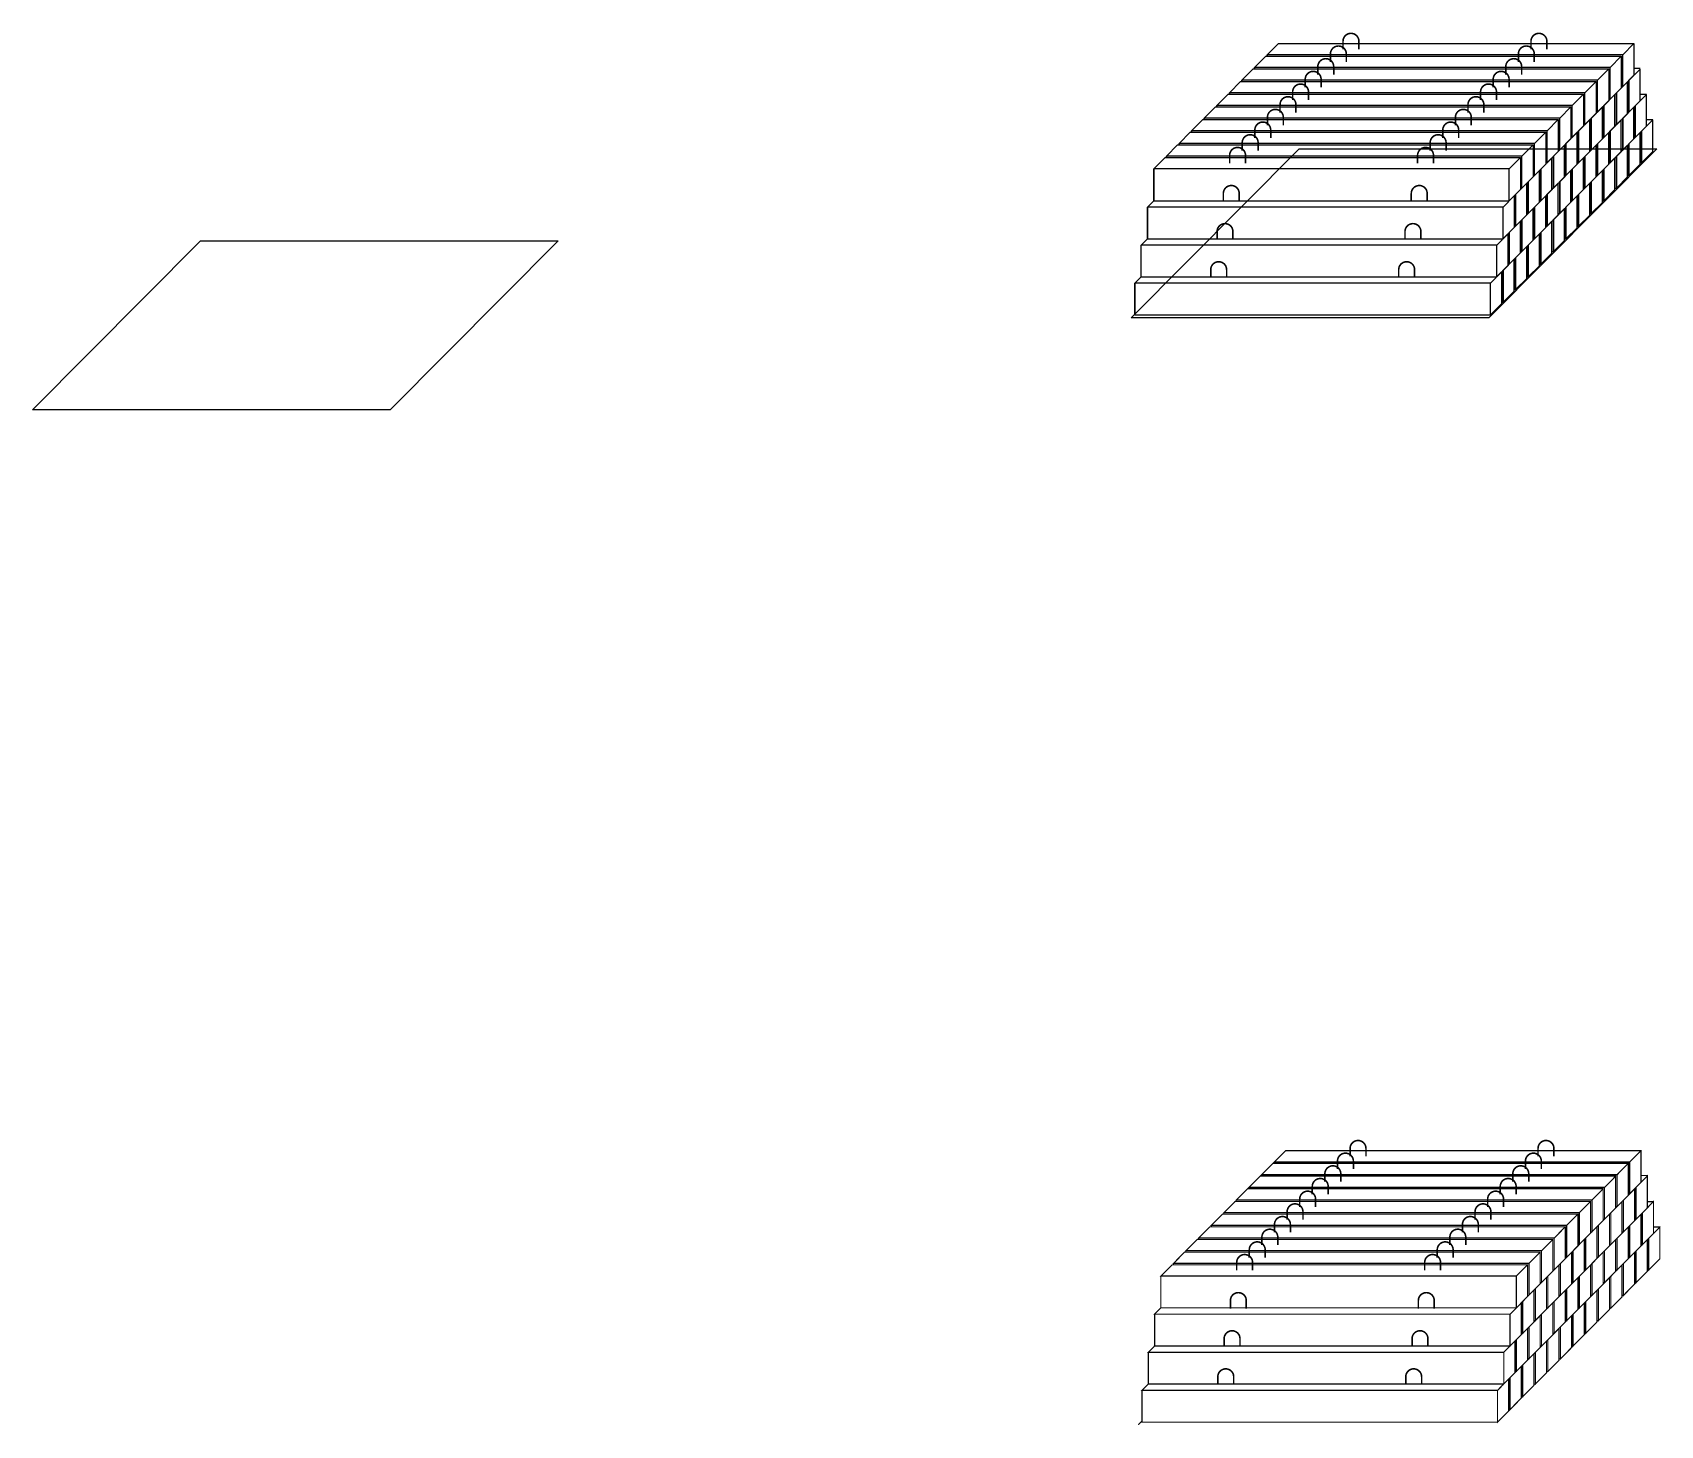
# Model space of a CAD drawing. Header units: millimetres. Extents: x -300689 to 10556, y -104928 to 107291.
# Drawn here: x -53840 to -45643, y 13838 to 20854 of the extents above; entities that cross this region are included whole.
import ezdxf

# ---------------------------------------------------------------- set-up
doc = ezdxf.new("R2010")
doc.units = ezdxf.units.MM
doc.layers.add('линии', color=7, linetype='Continuous')

# ---------------------------------------------------------------- blocks, each defined once
blk = doc.blocks.new('ов111')
at = {"layer": 'линии', "linetype": 'ByBlock', "ltscale": 0.25, "const_width": 6}
for points in [[(-53155.5, 20271.7), (-53155.5, 20278.8), (-53099.1, 20335.5), (-51309.1, 20335.5), (-51309.1, 20175.5), (-51365.5, 20118.8), (-51365.5, 20278.8), (-51309.1, 20335.5), (-51365.5, 20278.8), (-53155.5, 20278.8), (-53099.1, 20335.5), (-53155.5, 20278.8), (-53155.5, 20271.7), (-53155.5, 20271.7)], [(-53218.9, 20207.8), (-53218.9, 20214.9), (-53162.5, 20271.7), (-51372.5, 20271.7), (-51372.5, 20111.7), (-51428.9, 20054.9), (-51428.9, 20214.9), (-51372.5, 20271.7), (-51428.9, 20214.9), (-53218.9, 20214.9), (-53162.5, 20271.7), (-53218.9, 20214.9), (-53218.9, 20207.8), (-53218.9, 20207.8)], [(-51372.5, 20118.8), (-51365.5, 20118.8), (-51365.5, 20278.8), (-53155.5, 20278.8)], [(-53282.4, 20144), (-53282.4, 20151.1), (-53226, 20207.8), (-51436, 20207.8), (-51436, 20047.8), (-51492.4, 19991.1), (-51492.4, 20151.1), (-51436, 20207.8), (-51492.4, 20151.1), (-53282.4, 20151.1), (-53226, 20207.8), (-53282.4, 20151.1), (-53282.4, 20144), (-53282.4, 20144)], [(-51436, 20054.9), (-51428.9, 20054.9), (-51428.9, 20214.9), (-53218.9, 20214.9)], [(-51277.4, 20207.4), (-51333.8, 20150.7), (-51333.8, 19990.7), (-51277.4, 20047.4), (-51277.4, 20207.4), (-51333.8, 20150.7)], [(-51277.4, 20210.4), (-51309.1, 20210.4)], [(-53409.2, 20016.3), (-53409.2, 20023.4), (-53352.8, 20080.1), (-51562.8, 20080.1), (-51562.8, 19920.1), (-51619.2, 19863.4), (-51619.2, 20023.4), (-51562.8, 20080.1), (-51619.2, 20023.4), (-53409.2, 20023.4), (-53352.8, 20080.1), (-53409.2, 20023.4), (-53409.2, 20016.3), (-53409.2, 20016.3)], [(-53345.8, 20080.1), (-53345.8, 20087.2), (-53289.4, 20144), (-51499.4, 20144), (-51499.4, 19984), (-51555.8, 19927.2), (-51555.8, 20087.2), (-51499.4, 20144), (-51555.8, 20087.2), (-53345.8, 20087.2), (-53289.4, 20144), (-53345.8, 20087.2), (-53345.8, 20080.1), (-53345.8, 20080.1)], [(-51562.8, 19927.2), (-51555.8, 19927.2), (-51555.8, 20087.2), (-53345.8, 20087.2)], [(-51499.4, 19991.1), (-51492.4, 19991.1), (-51492.4, 20151.1), (-53282.4, 20151.1)], [(-51404.2, 20079.8), (-51460.6, 20023), (-51460.6, 19863), (-51404.2, 19919.8), (-51404.2, 20079.8), (-51460.6, 20023)], [(-51404.2, 19926.8), (-51397.2, 19926.8), (-51397.2, 20086.8)], [(-51340.8, 20143.6), (-51397.2, 20086.8), (-51397.2, 19926.8), (-51340.8, 19983.6), (-51340.8, 20143.6), (-51397.2, 20086.8)], [(-51340.8, 19990.7), (-51333.8, 19990.7), (-51333.8, 20150.7)], [(-51245.7, 20079.4), (-51302, 20022.6), (-51302, 19862.6), (-51245.7, 19919.4), (-51245.7, 20079.4), (-51302, 20022.6)], [(-51245.7, 20079.4), (-51277.4, 20079.4)], [(-53472.7, 19952.5), (-53472.7, 19959.6), (-53416.3, 20016.3), (-51626.3, 20016.3), (-51626.3, 19856.3), (-51682.7, 19799.6), (-51682.7, 19959.6), (-51626.3, 20016.3), (-51682.7, 19959.6), (-53472.7, 19959.6), (-53416.3, 20016.3), (-53472.7, 19959.6), (-53472.7, 19952.5), (-53472.7, 19952.5)], [(-51626.3, 19863.4), (-51619.2, 19863.4), (-51619.2, 20023.4), (-53409.2, 20023.4)], [(-51467.7, 20015.9), (-51524.1, 19959.2), (-51524.1, 19799.2), (-51467.7, 19855.9), (-51467.7, 20015.9), (-51524.1, 19959.2)], [(-51467.7, 19863), (-51460.6, 19863), (-51460.6, 20023)], [(-51309.1, 20015.5), (-51365.5, 19958.8), (-51365.5, 19798.8), (-51309.1, 19855.5), (-51309.1, 20015.5), (-51365.5, 19958.8)], [(-51309.1, 19862.6), (-51302, 19862.6), (-51302, 20022.6)], [(-53536.1, 19888.6), (-53536.1, 19895.7), (-53479.7, 19952.5), (-51689.7, 19952.5), (-51689.7, 19792.5), (-51746.1, 19735.7), (-51746.1, 19895.7), (-51689.7, 19952.5), (-51746.1, 19895.7), (-53536.1, 19895.7), (-53479.7, 19952.5), (-53536.1, 19895.7), (-53536.1, 19888.6), (-53536.1, 19888.6)], [(-51689.7, 19799.6), (-51682.7, 19799.6), (-51682.7, 19959.6), (-53472.7, 19959.6)], [(-51531.1, 19952.1), (-51587.5, 19895.3), (-51587.5, 19735.3), (-51531.1, 19792.1), (-51531.1, 19952.1), (-51587.5, 19895.3)], [(-51531.1, 19799.2), (-51524.1, 19799.2), (-51524.1, 19959.2)], [(-51372.5, 19951.7), (-51428.9, 19894.9), (-51428.9, 19734.9), (-51372.5, 19791.7), (-51372.5, 19951.7), (-51428.9, 19894.9)], [(-51372.5, 19798.8), (-51365.5, 19798.8), (-51365.5, 19958.8)], [(-51213.9, 19951.3), (-51270.3, 19894.5), (-51270.3, 19734.5), (-51213.9, 19791.3), (-51213.9, 19951.3), (-51270.3, 19894.5)], [(-51213.9, 19951.3), (-51245.7, 19951.3)], [(-53599.5, 19824.8), (-53599.5, 19831.9), (-53543.1, 19888.6), (-51753.1, 19888.6), (-51753.1, 19728.6), (-51809.5, 19671.9), (-51809.5, 19831.9), (-51753.1, 19888.6), (-51809.5, 19831.9), (-53599.5, 19831.9), (-53543.1, 19888.6), (-53599.5, 19831.9), (-53599.5, 19824.8), (-53599.5, 19824.8)], [(-51753.1, 19735.7), (-51746.1, 19735.7), (-51746.1, 19895.7), (-53536.1, 19895.7)], [(-51594.6, 19888.2), (-51650.9, 19831.5), (-51650.9, 19671.5), (-51594.6, 19728.2), (-51594.6, 19888.2), (-51650.9, 19831.5)], [(-51594.6, 19735.3), (-51587.5, 19735.3), (-51587.5, 19895.3)], [(-51436, 19887.8), (-51492.4, 19831.1), (-51492.4, 19671.1), (-51436, 19727.8), (-51436, 19887.8), (-51492.4, 19831.1)], [(-51436, 19734.9), (-51428.9, 19734.9), (-51428.9, 19894.9)], [(-51277.4, 19887.4), (-51333.8, 19830.7), (-51333.8, 19670.7), (-51277.4, 19727.4), (-51277.4, 19887.4), (-51333.8, 19830.7)], [(-51277.4, 19734.5), (-51270.3, 19734.5), (-51270.3, 19894.5)], [(-53726.4, 19544.2), (-53726.4, 19704.2), (-53670, 19760.9), (-51880, 19760.9), (-51880, 19600.9), (-51936.4, 19544.2), (-51936.4, 19704.2), (-51880, 19760.9), (-51936.4, 19704.2), (-53726.4, 19704.2), (-53670, 19760.9), (-53726.4, 19704.2), (-53726.4, 19544.2), (-51936.4, 19544.2), (-51936.4, 19704.2), (-53726.4, 19704.2)], [(-53663, 19760.9), (-53663, 19768), (-53606.6, 19824.8), (-51816.6, 19824.8), (-51816.6, 19664.8), (-51873, 19608), (-51873, 19768), (-51816.6, 19824.8), (-51873, 19768), (-53663, 19768), (-53606.6, 19824.8), (-53663, 19768), (-53663, 19760.9), (-53663, 19760.9)], [(-51816.6, 19671.9), (-51809.5, 19671.9), (-51809.5, 19831.9), (-53599.5, 19831.9)], [(-51721.4, 19760.5), (-51777.8, 19703.8), (-51777.8, 19543.8), (-51721.4, 19600.5), (-51721.4, 19760.5), (-51777.8, 19703.8)], [(-51721.4, 19607.6), (-51714.4, 19607.6), (-51714.4, 19767.6)], [(-51658, 19824.4), (-51714.4, 19767.6), (-51714.4, 19607.6), (-51658, 19664.4), (-51658, 19824.4), (-51714.4, 19767.6)], [(-51658, 19671.5), (-51650.9, 19671.5), (-51650.9, 19831.5)], [(-51562.8, 19760.1), (-51619.2, 19703.4), (-51619.2, 19543.4), (-51562.8, 19600.1), (-51562.8, 19760.1), (-51619.2, 19703.4)], [(-51562.8, 19607.2), (-51555.8, 19607.2), (-51555.8, 19767.2)], [(-51499.4, 19824), (-51555.8, 19767.2), (-51555.8, 19607.2), (-51499.4, 19664), (-51499.4, 19824), (-51555.8, 19767.2)], [(-51499.4, 19671.1), (-51492.4, 19671.1), (-51492.4, 19831.1)], [(-51404.2, 19759.8), (-51460.6, 19703), (-51460.6, 19543), (-51404.2, 19599.8), (-51404.2, 19759.8), (-51460.6, 19703)], [(-51404.2, 19606.8), (-51397.2, 19606.8), (-51397.2, 19766.8)], [(-51340.8, 19823.6), (-51397.2, 19766.8), (-51397.2, 19606.8), (-51340.8, 19663.6), (-51340.8, 19823.6), (-51397.2, 19766.8)], [(-51340.8, 19670.7), (-51333.8, 19670.7), (-51333.8, 19830.7)], [(-51784.9, 19696.7), (-51841.2, 19639.9), (-51841.2, 19479.9), (-51784.9, 19536.7), (-51784.9, 19696.7), (-51841.2, 19639.9)], [(-51784.9, 19543.8), (-51777.8, 19543.8), (-51777.8, 19703.8)], [(-51626.3, 19696.3), (-51682.7, 19639.6), (-51682.7, 19479.6), (-51626.3, 19536.3), (-51626.3, 19696.3), (-51682.7, 19639.6)], [(-51626.3, 19543.4), (-51619.2, 19543.4), (-51619.2, 19703.4)], [(-51467.7, 19695.9), (-51524.1, 19639.2), (-51524.1, 19479.2), (-51467.7, 19535.9), (-51467.7, 19695.9), (-51524.1, 19639.2)], [(-51467.7, 19543), (-51460.6, 19543), (-51460.6, 19703)], [(-51848.3, 19632.8), (-51904.7, 19576.1), (-51904.7, 19416.1), (-51848.3, 19472.8), (-51848.3, 19632.8), (-51904.7, 19576.1)], [(-51848.3, 19479.9), (-51841.2, 19479.9), (-51841.2, 19639.9)], [(-51689.7, 19632.5), (-51746.1, 19575.7), (-51746.1, 19415.7), (-51689.7, 19472.5), (-51689.7, 19632.5), (-51746.1, 19575.7)], [(-51689.7, 19479.6), (-51682.7, 19479.6), (-51682.7, 19639.6)], [(-51531.1, 19632.1), (-51587.5, 19575.3), (-51587.5, 19415.3), (-51531.1, 19472.1), (-51531.1, 19632.1), (-51587.5, 19575.3)], [(-51531.1, 19479.2), (-51524.1, 19479.2), (-51524.1, 19639.2)], [(-51911.7, 19569), (-51911.7, 19409), (-51968.1, 19352.3), (-51968.1, 19512.3), (-51911.7, 19569), (-51968.1, 19512.3), (-53758.1, 19512.3), (-53726.4, 19544.2), (-53758.1, 19512.3), (-53758.1, 19352.3), (-51968.1, 19352.3), (-51968.1, 19512.3), (-53758.1, 19512.3)], [(-53758.1, 19352.3), (-53758.1, 19512.3), (-53726.4, 19544.2)], [(-51911.7, 19416.1), (-51904.7, 19416.1), (-51904.7, 19576.1)], [(-51816.6, 19504.8), (-51873, 19448), (-51873, 19288), (-51816.6, 19344.8), (-51816.6, 19504.8), (-51873, 19448)], [(-51816.6, 19351.9), (-51809.5, 19351.9), (-51809.5, 19511.9)], [(-51753.1, 19568.6), (-51809.5, 19511.9), (-51809.5, 19351.9), (-51753.1, 19408.6), (-51753.1, 19568.6), (-51809.5, 19511.9)], [(-51753.1, 19415.7), (-51746.1, 19415.7), (-51746.1, 19575.7)], [(-51658, 19504.4), (-51714.4, 19447.6), (-51714.4, 19287.6), (-51658, 19344.4), (-51658, 19504.4), (-51714.4, 19447.6)], [(-51658, 19351.5), (-51650.9, 19351.5), (-51650.9, 19511.5)], [(-51594.6, 19568.2), (-51650.9, 19511.5), (-51650.9, 19351.5), (-51594.6, 19408.2), (-51594.6, 19568.2), (-51650.9, 19511.5)], [(-51594.6, 19415.3), (-51587.5, 19415.3), (-51587.5, 19575.3)], [(-51880, 19440.9), (-51936.4, 19384.2), (-51936.4, 19224.2), (-51880, 19280.9), (-51880, 19440.9), (-51936.4, 19384.2)], [(-51880, 19288), (-51873, 19288), (-51873, 19448)], [(-51721.4, 19440.5), (-51777.8, 19383.8), (-51777.8, 19223.8), (-51721.4, 19280.5), (-51721.4, 19440.5), (-51777.8, 19383.8)], [(-51721.4, 19287.6), (-51714.4, 19287.6), (-51714.4, 19447.6)], [(-51943.4, 19377.1), (-51943.4, 19217.1), (-51999.8, 19160.3), (-51999.8, 19320.3), (-51943.4, 19377.1), (-51999.8, 19320.3), (-53789.8, 19320.3), (-53758.1, 19352.3)], [(-53789.8, 19160.3), (-53789.8, 19320.3), (-53758.1, 19352.3)], [(-51943.4, 19224.2), (-51936.4, 19224.2), (-51936.4, 19384.2)], [(-51784.9, 19376.7), (-51841.2, 19319.9), (-51841.2, 19159.9), (-51784.9, 19216.7), (-51784.9, 19376.7), (-51841.2, 19319.9)], [(-51784.9, 19223.8), (-51777.8, 19223.8), (-51777.8, 19383.8)], [(-51848.3, 19312.8), (-51904.7, 19256.1), (-51904.7, 19096.1), (-51848.3, 19152.8), (-51848.3, 19312.8), (-51904.7, 19256.1)], [(-51848.3, 19159.9), (-51841.2, 19159.9), (-51841.2, 19319.9)], [(-51975.2, 19185.2), (-51975.2, 19025.2), (-52031.5, 18968.4), (-52031.5, 19128.4), (-51975.2, 19185.2), (-52031.5, 19128.4), (-53821.5, 19128.4), (-53789.8, 19160.3), (-53821.5, 19128.4), (-53821.5, 18968.4), (-52031.5, 18968.4), (-52031.5, 19128.4), (-53821.5, 19128.4)], [(-51975.2, 19032.3), (-51968.1, 19032.3), (-51968.1, 19192.3)], [(-51911.7, 19249), (-51968.1, 19192.3), (-51968.1, 19032.3), (-51911.7, 19089), (-51911.7, 19249), (-51968.1, 19192.3)], [(-51911.7, 19096.1), (-51904.7, 19096.1), (-51904.7, 19256.1)], [(-53821.5, 18968.4), (-53821.5, 19128.4), (-53789.8, 19160.3), (-51999.8, 19160.3)]]:
    blk.add_lwpolyline(points, dxfattribs=at)
at = {"layer": 'линии', "linetype": 'ByBlock', "ltscale": 0.25, "const_width": 8}
for points in [[(-52773.7, 20307.1), (-52773.7, 20347.1, -1), (-52693.7, 20347.1), (-52693.7, 20307.1)], [(-51747.3, 20307.1), (-51747.3, 20347.1, 1), (-51827.3, 20347.1), (-51827.3, 20307.1)], [(-52900.5, 20179.5), (-52900.5, 20219.5, -1), (-52820.5, 20219.5), (-52820.5, 20179.5)], [(-52837.1, 20243.3), (-52837.1, 20283.3, -1), (-52757.1, 20283.3), (-52757.1, 20243.3)], [(-51874.2, 20179.5), (-51874.2, 20219.5, 1), (-51954.2, 20219.5), (-51954.2, 20179.5)], [(-51810.7, 20243.3), (-51810.7, 20283.3, 1), (-51890.7, 20283.3), (-51890.7, 20243.3)], [(-52964, 20115.6), (-52964, 20155.6, -1), (-52884, 20155.6), (-52884, 20115.6)], [(-51937.6, 20115.6), (-51937.6, 20155.6, 1), (-52017.6, 20155.6), (-52017.6, 20115.6)], [(-53027.4, 20051.8), (-53027.4, 20091.8, -1), (-52947.4, 20091.8), (-52947.4, 20051.8)], [(-52001, 20051.8), (-52001, 20091.8, 1), (-52081, 20091.8), (-52081, 20051.8)], [(-53154.3, 19924.1), (-53154.3, 19964.1, -1), (-53074.3, 19964.1), (-53074.3, 19924.1)], [(-53090.8, 19987.9), (-53090.8, 20027.9, -1), (-53010.8, 20027.9), (-53010.8, 19987.9)], [(-52127.9, 19924.1), (-52127.9, 19964.1, 1), (-52207.9, 19964.1), (-52207.9, 19924.1)], [(-52064.5, 19987.9), (-52064.5, 20027.9, 1), (-52144.5, 20027.9), (-52144.5, 19987.9)], [(-53217.7, 19860.2), (-53217.7, 19900.2, -1), (-53137.7, 19900.2), (-53137.7, 19860.2)], [(-52191.3, 19860.2), (-52191.3, 19900.2, 1), (-52271.3, 19900.2), (-52271.3, 19860.2)], [(-53281.2, 19796.4), (-53281.2, 19836.4, -1), (-53201.2, 19836.4), (-53201.2, 19796.4)], [(-52254.8, 19796.4), (-52254.8, 19836.4, 1), (-52334.8, 19836.4), (-52334.8, 19796.4)], [(-53344.6, 19732.6), (-53344.6, 19772.6, -1), (-53264.6, 19772.6), (-53264.6, 19732.6)], [(-52318.2, 19732.6), (-52318.2, 19772.6, 1), (-52398.2, 19772.6), (-52398.2, 19732.6)], [(-53376.3, 19540.6), (-53376.3, 19580.6, -1), (-53296.3, 19580.6), (-53296.3, 19540.6)], [(-52349.9, 19540.6), (-52349.9, 19580.6, 1), (-52429.9, 19580.6), (-52429.9, 19540.6)], [(-53408, 19348.7), (-53408, 19388.7, -1), (-53328, 19388.7), (-53328, 19348.7)], [(-52381.6, 19348.7), (-52381.6, 19388.7, 1), (-52461.6, 19388.7), (-52461.6, 19348.7)], [(-53439.7, 19156.8), (-53439.7, 19196.8, -1), (-53359.7, 19196.8), (-53359.7, 19156.8)], [(-52413.4, 19156.8), (-52413.4, 19196.8, 1), (-52493.4, 19196.8), (-52493.4, 19156.8)]]:
    blk.add_lwpolyline(points, format="xyb", dxfattribs=at)

msp = doc.modelspace()

# ---------------------------------------------------------------- linework, layer by layer
at = {"linetype": 'ByBlock', "ltscale": 0.25, "const_width": 6}
msp.add_lwpolyline([(-48272.5636, 13841.208), (-48253.9607, 13859.9308)], dxfattribs=at)
at = {"layer": 'линии', "linetype": 'ByBlock', "ltscale": 0.25, "const_width": 8}
for points in [[(-47241.641, 20770.3798), (-47241.641, 20810.3798, -1), (-47161.641, 20810.3798), (-47161.641, 20770.3798)], [(-46215.2544, 20770.3798), (-46215.2544, 20810.3798, 1), (-46295.2544, 20810.3798), (-46295.2544, 20770.3798)], [(-47305.076, 20706.5362), (-47305.076, 20746.5362, -1), (-47225.076, 20746.5362), (-47225.076, 20706.5362)], [(-46278.6893, 20706.5362), (-46278.6893, 20746.5362, 1), (-46358.6893, 20746.5362), (-46358.6893, 20706.5362)], [(-47431.9459, 20578.849), (-47431.9459, 20618.849, -1), (-47351.9459, 20618.849), (-47351.9459, 20578.849)], [(-47368.5109, 20642.6926), (-47368.5109, 20682.6926, -1), (-47288.5109, 20682.6926), (-47288.5109, 20642.6926)], [(-46405.5593, 20578.849), (-46405.5593, 20618.849, 1), (-46485.5593, 20618.849), (-46485.5593, 20578.849)], [(-46342.1243, 20642.6926), (-46342.1243, 20682.6926, 1), (-46422.1243, 20682.6926), (-46422.1243, 20642.6926)], [(-47495.3808, 20515.0054), (-47495.3808, 20555.0054, -1), (-47415.3808, 20555.0054), (-47415.3808, 20515.0054)], [(-46468.9942, 20515.0054), (-46468.9942, 20555.0054, 1), (-46548.9942, 20555.0054), (-46548.9942, 20515.0054)], [(-47558.8158, 20451.1617), (-47558.8158, 20491.1617, -1), (-47478.8158, 20491.1617), (-47478.8158, 20451.1617)], [(-46532.4292, 20451.1617), (-46532.4292, 20491.1617, 1), (-46612.4292, 20491.1617), (-46612.4292, 20451.1617)], [(-47622.2508, 20387.3181), (-47622.2508, 20427.3181, -1), (-47542.2508, 20427.3181), (-47542.2508, 20387.3181)], [(-46595.8641, 20387.3181), (-46595.8641, 20427.3181, 1), (-46675.8641, 20427.3181), (-46675.8641, 20387.3181)], [(-47749.1207, 20259.6309), (-47749.1207, 20299.6309, -1), (-47669.1207, 20299.6309), (-47669.1207, 20259.6309)], [(-47685.6857, 20323.4745), (-47685.6857, 20363.4745, -1), (-47605.6857, 20363.4745), (-47605.6857, 20323.4745)], [(-46722.734, 20259.6309), (-46722.734, 20299.6309, 1), (-46802.734, 20299.6309), (-46802.734, 20259.6309)], [(-46659.2991, 20323.4745), (-46659.2991, 20363.4745, 1), (-46739.2991, 20363.4745), (-46739.2991, 20323.4745)], [(-47812.5556, 20195.7873), (-47812.5556, 20235.7873, -1), (-47732.5556, 20235.7873), (-47732.5556, 20195.7873)], [(-46786.169, 20195.7873), (-46786.169, 20235.7873, 1), (-46866.169, 20235.7873), (-46866.169, 20195.7873)], [(-47844.2731, 20003.8655), (-47844.2731, 20043.8655, -1), (-47764.2731, 20043.8655), (-47764.2731, 20003.8655)], [(-46817.8865, 20003.8655), (-46817.8865, 20043.8655, 1), (-46897.8865, 20043.8655), (-46897.8865, 20003.8655)], [(-47875.9906, 19811.9437), (-47875.9906, 19851.9437, -1), (-47795.9906, 19851.9437), (-47795.9906, 19811.9437)], [(-46849.604, 19811.9437), (-46849.604, 19851.9437, 1), (-46929.604, 19851.9437), (-46929.604, 19811.9437)], [(-47907.7081, 19620.0219), (-47907.7081, 19660.0219, -1), (-47827.7081, 19660.0219), (-47827.7081, 19620.0219)], [(-46881.3214, 19620.0219), (-46881.3214, 19660.0219, 1), (-46961.3214, 19660.0219), (-46961.3214, 19620.0219)]]:
    msp.add_lwpolyline(points, format="xyb", dxfattribs=at)
at = {"layer": 'линии', "linetype": 'ByBlock', "ltscale": 0.25}
for points in [[(-47623.4477, 20734.9111), (-47623.4477, 20742.0048), (-47567.0611, 20798.7547), (-45777.0611, 20798.7547), (-45777.0611, 20638.7547), (-45833.4477, 20582.0048), (-45833.4477, 20742.0048), (-45777.0611, 20798.7547), (-45833.4477, 20742.0048), (-47623.4477, 20742.0048), (-47567.0611, 20798.7547), (-47623.4477, 20742.0048), (-47623.4477, 20734.9111), (-47623.4477, 20734.9111)], [(-45840.496, 20582.0048), (-45833.4477, 20582.0048), (-45833.4477, 20742.0048), (-47623.4477, 20742.0048)], [(-47750.3176, 20607.2239), (-47750.3176, 20614.3176), (-47693.931, 20671.0675), (-45903.931, 20671.0675), (-45903.931, 20511.0675), (-45960.3176, 20454.3176), (-45960.3176, 20614.3176), (-45903.931, 20671.0675), (-45960.3176, 20614.3176), (-47750.3176, 20614.3176), (-47693.931, 20671.0675), (-47750.3176, 20614.3176), (-47750.3176, 20607.2239), (-47750.3176, 20607.2239)], [(-47686.8827, 20671.0675), (-47686.8827, 20678.1612), (-47630.496, 20734.9111), (-45840.496, 20734.9111), (-45840.496, 20574.9111), (-45896.8827, 20518.1612), (-45896.8827, 20678.1612), (-45840.496, 20734.9111), (-45896.8827, 20678.1612), (-47686.8827, 20678.1612), (-47630.496, 20734.9111), (-47686.8827, 20678.1612), (-47686.8827, 20671.0675), (-47686.8827, 20671.0675)], [(-45903.931, 20518.1612), (-45896.8827, 20518.1612), (-45896.8827, 20678.1612), (-47686.8827, 20678.1612)], [(-45745.3436, 20670.6765), (-45801.7302, 20613.9266), (-45801.7302, 20453.9266), (-45745.3436, 20510.6765), (-45745.3436, 20670.6765), (-45801.7302, 20613.9266)], [(-45745.3436, 20673.6228), (-45777.0611, 20673.6228)], [(-47813.7526, 20543.3803), (-47813.7526, 20550.474), (-47757.3659, 20607.2239), (-45967.3659, 20607.2239), (-45967.3659, 20447.2239), (-46023.7526, 20390.474), (-46023.7526, 20550.474), (-45967.3659, 20607.2239), (-46023.7526, 20550.474), (-47813.7526, 20550.474), (-47757.3659, 20607.2239), (-47813.7526, 20550.474), (-47813.7526, 20543.3803), (-47813.7526, 20543.3803)], [(-45967.3659, 20454.3176), (-45960.3176, 20454.3176), (-45960.3176, 20614.3176), (-47750.3176, 20614.3176)], [(-45808.7786, 20606.8329), (-45865.1652, 20550.083), (-45865.1652, 20390.083), (-45808.7786, 20446.8329), (-45808.7786, 20606.8329), (-45865.1652, 20550.083)], [(-45808.7786, 20453.9266), (-45801.7302, 20453.9266), (-45801.7302, 20613.9266)], [(-47877.1875, 20479.5367), (-47877.1875, 20486.6304), (-47820.8009, 20543.3803), (-46030.8009, 20543.3803), (-46030.8009, 20383.3803), (-46087.1875, 20326.6304), (-46087.1875, 20486.6304), (-46030.8009, 20543.3803), (-46087.1875, 20486.6304), (-47877.1875, 20486.6304), (-47820.8009, 20543.3803), (-47877.1875, 20486.6304), (-47877.1875, 20479.5367), (-47877.1875, 20479.5367)], [(-46030.8009, 20390.474), (-46023.7526, 20390.474), (-46023.7526, 20550.474), (-47813.7526, 20550.474)], [(-45872.2135, 20542.9893), (-45928.6001, 20486.2394), (-45928.6001, 20326.2394), (-45872.2135, 20382.9893), (-45872.2135, 20542.9893), (-45928.6001, 20486.2394)], [(-45872.2135, 20390.083), (-45865.1652, 20390.083), (-45865.1652, 20550.083)], [(-45713.6261, 20542.5983), (-45770.0127, 20485.8485), (-45770.0127, 20325.8485), (-45713.6261, 20382.5983), (-45713.6261, 20542.5983), (-45770.0127, 20485.8485)], [(-45713.6261, 20542.5983), (-45745.3436, 20542.5983)], [(-48004.0574, 20351.8495), (-48004.0574, 20358.9432), (-47947.6708, 20415.6931), (-46157.6708, 20415.6931), (-46157.6708, 20255.6931), (-46214.0574, 20198.9432), (-46214.0574, 20358.9432), (-46157.6708, 20415.6931), (-46214.0574, 20358.9432), (-48004.0574, 20358.9432), (-47947.6708, 20415.6931), (-48004.0574, 20358.9432), (-48004.0574, 20351.8495), (-48004.0574, 20351.8495)], [(-47940.6225, 20415.6931), (-47940.6225, 20422.7868), (-47884.2359, 20479.5367), (-46094.2359, 20479.5367), (-46094.2359, 20319.5367), (-46150.6225, 20262.7868), (-46150.6225, 20422.7868), (-46094.2359, 20479.5367), (-46150.6225, 20422.7868), (-47940.6225, 20422.7868), (-47884.2359, 20479.5367), (-47940.6225, 20422.7868), (-47940.6225, 20415.6931), (-47940.6225, 20415.6931)], [(-46157.6708, 20262.7868), (-46150.6225, 20262.7868), (-46150.6225, 20422.7868), (-47940.6225, 20422.7868)], [(-46094.2359, 20326.6304), (-46087.1875, 20326.6304), (-46087.1875, 20486.6304), (-47877.1875, 20486.6304)], [(-45999.0834, 20415.3021), (-46055.4701, 20358.5522), (-46055.4701, 20198.5522), (-45999.0834, 20255.3021), (-45999.0834, 20415.3021), (-46055.4701, 20358.5522)], [(-45999.0834, 20262.3958), (-45992.0351, 20262.3958), (-45992.0351, 20422.3958)], [(-45935.6485, 20479.1457), (-45992.0351, 20422.3958), (-45992.0351, 20262.3958), (-45935.6485, 20319.1457), (-45935.6485, 20479.1457), (-45992.0351, 20422.3958)], [(-45935.6485, 20326.2394), (-45928.6001, 20326.2394), (-45928.6001, 20486.2394)], [(-45840.496, 20414.9111), (-45896.8827, 20358.1612), (-45896.8827, 20198.1612), (-45840.496, 20254.9111), (-45840.496, 20414.9111), (-45896.8827, 20358.1612)], [(-45840.496, 20262.0048), (-45833.4477, 20262.0048), (-45833.4477, 20422.0048)], [(-45777.0611, 20478.7547), (-45833.4477, 20422.0048), (-45833.4477, 20262.0048), (-45777.0611, 20318.7547), (-45777.0611, 20478.7547), (-45833.4477, 20422.0048)], [(-45777.0611, 20325.8485), (-45770.0127, 20325.8485), (-45770.0127, 20485.8485)], [(-45681.9086, 20414.5201), (-45738.2953, 20357.7703), (-45738.2953, 20197.7703), (-45681.9086, 20254.5201), (-45681.9086, 20414.5201), (-45738.2953, 20357.7703)], [(-45681.9086, 20414.5201), (-45713.6261, 20414.5201)], [(-48067.4924, 20288.0059), (-48067.4924, 20295.0996), (-48011.1058, 20351.8495), (-46221.1058, 20351.8495), (-46221.1058, 20191.8495), (-46277.4924, 20135.0996), (-46277.4924, 20295.0996), (-46221.1058, 20351.8495), (-46277.4924, 20295.0996), (-48067.4924, 20295.0996), (-48011.1058, 20351.8495), (-48067.4924, 20295.0996), (-48067.4924, 20288.0059), (-48067.4924, 20288.0059)], [(-46221.1058, 20198.9432), (-46214.0574, 20198.9432), (-46214.0574, 20358.9432), (-48004.0574, 20358.9432)], [(-46062.5184, 20351.4585), (-46118.905, 20294.7086), (-46118.905, 20134.7086), (-46062.5184, 20191.4585), (-46062.5184, 20351.4585), (-46118.905, 20294.7086)], [(-46062.5184, 20198.5522), (-46055.4701, 20198.5522), (-46055.4701, 20358.5522)], [(-45903.931, 20351.0675), (-45960.3176, 20294.3176), (-45960.3176, 20134.3176), (-45903.931, 20191.0675), (-45903.931, 20351.0675), (-45960.3176, 20294.3176)], [(-45903.931, 20198.1612), (-45896.8827, 20198.1612), (-45896.8827, 20358.1612)], [(-45745.3436, 20350.6765), (-45801.7302, 20293.9266), (-45801.7302, 20133.9266), (-45745.3436, 20190.6765), (-45745.3436, 20350.6765), (-45801.7302, 20293.9266)], [(-45745.3436, 20197.7703), (-45738.2953, 20197.7703), (-45738.2953, 20357.7703)], [(-48308.1177, 19417.9564), (-47462.3182, 20269.2045), (-45662.3182, 20269.2045), (-46508.1177, 19417.9564), (-48308.1177, 19417.9564)], [(-48130.9274, 20224.1623), (-48130.9274, 20231.256), (-48074.5407, 20288.0059), (-46284.5407, 20288.0059), (-46284.5407, 20128.0059), (-46340.9274, 20071.256), (-46340.9274, 20231.256), (-46284.5407, 20288.0059), (-46340.9274, 20231.256), (-48130.9274, 20231.256), (-48074.5407, 20288.0059), (-48130.9274, 20231.256), (-48130.9274, 20224.1623), (-48130.9274, 20224.1623)], [(-46284.5407, 20135.0996), (-46277.4924, 20135.0996), (-46277.4924, 20295.0996), (-48067.4924, 20295.0996)], [(-46125.9533, 20287.6149), (-46182.34, 20230.865), (-46182.34, 20070.865), (-46125.9533, 20127.6149), (-46125.9533, 20287.6149), (-46182.34, 20230.865)], [(-46125.9533, 20134.7086), (-46118.905, 20134.7086), (-46118.905, 20294.7086)], [(-45967.3659, 20287.2239), (-46023.7526, 20230.474), (-46023.7526, 20070.474), (-45967.3659, 20127.2239), (-45967.3659, 20287.2239), (-46023.7526, 20230.474)], [(-45967.3659, 20134.3176), (-45960.3176, 20134.3176), (-45960.3176, 20294.3176)], [(-45808.7786, 20286.8329), (-45865.1652, 20230.083), (-45865.1652, 20070.083), (-45808.7786, 20126.8329), (-45808.7786, 20286.8329), (-45865.1652, 20230.083)], [(-45808.7786, 20133.9266), (-45801.7302, 20133.9266), (-45801.7302, 20293.9266)], [(-48194.3623, 20007.4124), (-48194.3623, 20167.4124), (-48137.9757, 20224.1623), (-46347.9757, 20224.1623), (-46347.9757, 20064.1623), (-46404.3623, 20007.4124), (-46404.3623, 20167.4124), (-46347.9757, 20224.1623), (-46404.3623, 20167.4124), (-48194.3623, 20167.4124), (-48137.9757, 20224.1623), (-48194.3623, 20167.4124), (-48194.3623, 20007.4124), (-46404.3623, 20007.4124), (-46404.3623, 20167.4124), (-48194.3623, 20167.4124)], [(-46252.8233, 20007.0214), (-46245.7749, 20007.0214), (-46245.7749, 20167.0214)], [(-46189.3883, 20223.7713), (-46245.7749, 20167.0214), (-46245.7749, 20007.0214), (-46189.3883, 20063.7713), (-46189.3883, 20223.7713), (-46245.7749, 20167.0214)], [(-46189.3883, 20070.865), (-46182.34, 20070.865), (-46182.34, 20230.865)], [(-46094.2359, 20006.6304), (-46087.1875, 20006.6304), (-46087.1875, 20166.6304)], [(-46030.8009, 20223.3803), (-46087.1875, 20166.6304), (-46087.1875, 20006.6304), (-46030.8009, 20063.3803), (-46030.8009, 20223.3803), (-46087.1875, 20166.6304)], [(-46030.8009, 20070.474), (-46023.7526, 20070.474), (-46023.7526, 20230.474)], [(-45935.6485, 20006.2394), (-45928.6001, 20006.2394), (-45928.6001, 20166.2394)], [(-45872.2135, 20222.9893), (-45928.6001, 20166.2394), (-45928.6001, 20006.2394), (-45872.2135, 20062.9893), (-45872.2135, 20222.9893), (-45928.6001, 20166.2394)], [(-45872.2135, 20070.083), (-45865.1652, 20070.083), (-45865.1652, 20230.083)], [(-46316.2582, 20096.0841), (-46372.6448, 20039.3342), (-46372.6448, 19879.3342), (-46316.2582, 19936.0841), (-46316.2582, 20096.0841), (-46372.6448, 20039.3342)], [(-46316.2582, 19943.1778), (-46309.2099, 19943.1778), (-46309.2099, 20103.1778)], [(-46252.8233, 20159.9277), (-46309.2099, 20103.1778), (-46309.2099, 19943.1778), (-46252.8233, 19999.9277), (-46252.8233, 20159.9277), (-46309.2099, 20103.1778)], [(-46157.6708, 20095.6931), (-46214.0574, 20038.9432), (-46214.0574, 19878.9432), (-46157.6708, 19935.6931), (-46157.6708, 20095.6931), (-46214.0574, 20038.9432)], [(-46157.6708, 19942.7868), (-46150.6225, 19942.7868), (-46150.6225, 20102.7868)], [(-46094.2359, 20159.5367), (-46150.6225, 20102.7868), (-46150.6225, 19942.7868), (-46094.2359, 19999.5367), (-46094.2359, 20159.5367), (-46150.6225, 20102.7868)], [(-45999.0834, 20095.3021), (-46055.4701, 20038.5522), (-46055.4701, 19878.5522), (-45999.0834, 19935.3021), (-45999.0834, 20095.3021), (-46055.4701, 20038.5522)], [(-45999.0834, 19942.3958), (-45992.0351, 19942.3958), (-45992.0351, 20102.3958)], [(-45935.6485, 20159.1457), (-45992.0351, 20102.3958), (-45992.0351, 19942.3958), (-45935.6485, 19999.1457), (-45935.6485, 20159.1457), (-45992.0351, 20102.3958)], [(-46379.6932, 20032.2404), (-46379.6932, 19872.2404), (-46436.0798, 19815.4906), (-46436.0798, 19975.4906), (-46379.6932, 20032.2404), (-46436.0798, 19975.4906), (-48226.0798, 19975.4906), (-48194.3623, 20007.4124), (-48226.0798, 19975.4906), (-48226.0798, 19815.4906), (-46436.0798, 19815.4906), (-46436.0798, 19975.4906), (-48226.0798, 19975.4906)], [(-48226.0798, 19815.4906), (-48226.0798, 19975.4906), (-48194.3623, 20007.4124)], [(-46379.6932, 19879.3342), (-46372.6448, 19879.3342), (-46372.6448, 20039.3342)], [(-46221.1058, 20031.8495), (-46277.4924, 19975.0996), (-46277.4924, 19815.0996), (-46221.1058, 19871.8495), (-46221.1058, 20031.8495), (-46277.4924, 19975.0996)], [(-46221.1058, 19878.9432), (-46214.0574, 19878.9432), (-46214.0574, 20038.9432)], [(-46062.5184, 20031.4585), (-46118.905, 19974.7086), (-46118.905, 19814.7086), (-46062.5184, 19871.4585), (-46062.5184, 20031.4585), (-46118.905, 19974.7086)], [(-46062.5184, 19878.5522), (-46055.4701, 19878.5522), (-46055.4701, 20038.5522)], [(-46284.5407, 19968.0059), (-46340.9274, 19911.256), (-46340.9274, 19751.256), (-46284.5407, 19808.0059), (-46284.5407, 19968.0059), (-46340.9274, 19911.256)], [(-46284.5407, 19815.0996), (-46277.4924, 19815.0996), (-46277.4924, 19975.0996)], [(-46125.9533, 19967.6149), (-46182.34, 19910.865), (-46182.34, 19750.865), (-46125.9533, 19807.6149), (-46125.9533, 19967.6149), (-46182.34, 19910.865)], [(-46125.9533, 19814.7086), (-46118.905, 19814.7086), (-46118.905, 19974.7086)], [(-46411.4106, 19840.3186), (-46411.4106, 19680.3186), (-46467.7973, 19623.5688), (-46467.7973, 19783.5688), (-46411.4106, 19840.3186), (-46467.7973, 19783.5688), (-48257.7973, 19783.5688), (-48226.0798, 19815.4906)], [(-46411.4106, 19687.4124), (-46404.3623, 19687.4124), (-46404.3623, 19847.4124)], [(-46347.9757, 19904.1623), (-46404.3623, 19847.4124), (-46404.3623, 19687.4124), (-46347.9757, 19744.1623), (-46347.9757, 19904.1623), (-46404.3623, 19847.4124)], [(-46347.9757, 19751.256), (-46340.9274, 19751.256), (-46340.9274, 19911.256)], [(-46252.8233, 19839.9277), (-46309.2099, 19783.1778), (-46309.2099, 19623.1778), (-46252.8233, 19679.9277), (-46252.8233, 19839.9277), (-46309.2099, 19783.1778)], [(-46252.8233, 19687.0214), (-46245.7749, 19687.0214), (-46245.7749, 19847.0214)], [(-46189.3883, 19903.7713), (-46245.7749, 19847.0214), (-46245.7749, 19687.0214), (-46189.3883, 19743.7713), (-46189.3883, 19903.7713), (-46245.7749, 19847.0214)], [(-46189.3883, 19750.865), (-46182.34, 19750.865), (-46182.34, 19910.865)], [(-53840.151, 18954.7203), (-52994.3515, 19805.9684), (-51194.3515, 19805.9684), (-52040.151, 18954.7203), (-53840.151, 18954.7203)], [(-48257.7973, 19623.5688), (-48257.7973, 19783.5688), (-48226.0798, 19815.4906)], [(-46316.2582, 19776.0841), (-46372.6448, 19719.3342), (-46372.6448, 19559.3342), (-46316.2582, 19616.0841), (-46316.2582, 19776.0841), (-46372.6448, 19719.3342)], [(-46316.2582, 19623.1778), (-46309.2099, 19623.1778), (-46309.2099, 19783.1778)], [(-46379.6932, 19712.2404), (-46436.0798, 19655.4906), (-46436.0798, 19495.4906), (-46379.6932, 19552.2404), (-46379.6932, 19712.2404), (-46436.0798, 19655.4906)], [(-46379.6932, 19559.3342), (-46372.6448, 19559.3342), (-46372.6448, 19719.3342)], [(-46443.1281, 19648.3968), (-46443.1281, 19488.3968), (-46499.5148, 19431.647), (-46499.5148, 19591.647), (-46443.1281, 19648.3968), (-46499.5148, 19591.647), (-48289.5148, 19591.647), (-48257.7973, 19623.5688), (-48289.5148, 19591.647), (-48289.5148, 19431.647), (-46499.5148, 19431.647), (-46499.5148, 19591.647), (-48289.5148, 19591.647)], [(-48289.5148, 19431.647), (-48289.5148, 19591.647), (-48257.7973, 19623.5688), (-46467.7973, 19623.5688)], [(-46443.1281, 19495.4906), (-46436.0798, 19495.4906), (-46436.0798, 19655.4906)]]:
    msp.add_lwpolyline(points, dxfattribs=at)

# ---------------------------------------------------------------- block references
at = {"layer": 'линии', "linetype": 'ByBlock'}
msp.add_blockref('ов111', (5567.5873, -5113.5123), dxfattribs=at)

doc.saveas('drawing.dxf')
